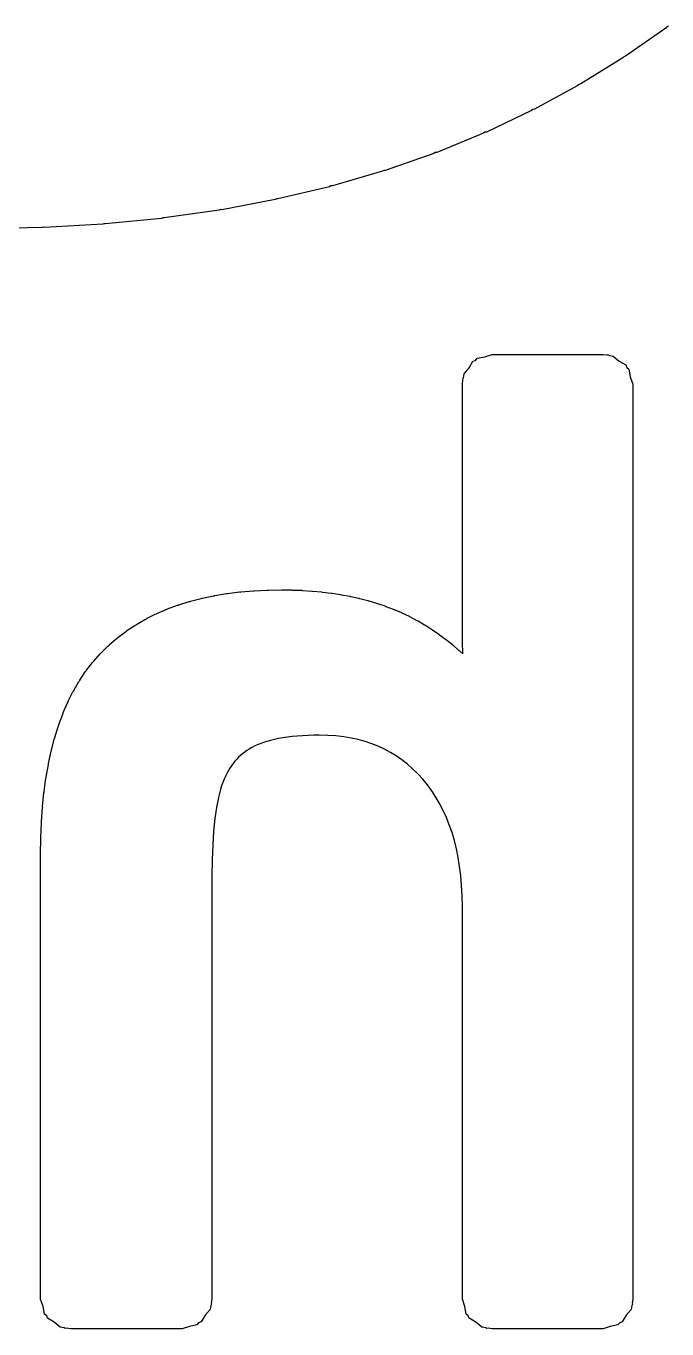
# Model space of a CAD drawing. Extents: x 0.85 to 7.08, y -8.11 to -2.46.
# Drawn here: x 5.6092 to 5.6727, y -6.8073 to -6.6783 of the extents above; entities that cross this region are included whole.
import ezdxf

# ---------------------------------------------------------------- set-up
doc = ezdxf.new("R2010")
doc.units = 0
doc.header["$MEASUREMENT"] = 0
doc.layers.add('BLACK', color=7, linetype='CONTINUOUS')

msp = doc.modelspace()

# ---------------------------------------------------------------- linework, layer by layer
at = {"layer": 'BLACK', "linetype": 'CONTINUOUS'}
for p, q in [((5.67265, -6.67838), (5.67254, -6.67851)), ((5.67281, -6.67831), (5.67265, -6.67838)), ((5.67254, -6.67851), (5.66856, -6.68129)), ((5.66828, -6.68147), (5.66413, -6.68403)), ((5.6684, -6.68135), (5.66828, -6.68147)), ((5.66856, -6.68129), (5.6684, -6.68135)), ((5.66385, -6.6842), (5.65954, -6.68653)), ((5.66397, -6.68408), (5.66385, -6.6842)), ((5.66413, -6.68403), (5.66397, -6.68408)), ((5.65925, -6.68668), (5.65478, -6.6888)), ((5.65938, -6.68657), (5.65925, -6.68668)), ((5.65954, -6.68653), (5.65938, -6.68657)), ((5.65478, -6.6888), (5.65462, -6.68883)), ((5.65449, -6.68892), (5.64986, -6.69082)), ((5.65462, -6.68883), (5.65449, -6.68892)), ((5.64957, -6.69093), (5.64477, -6.6926)), ((5.6497, -6.69084), (5.64957, -6.69093)), ((5.64986, -6.69082), (5.6497, -6.69084)), ((5.64449, -6.69269), (5.63953, -6.69413)), ((5.64462, -6.69261), (5.64449, -6.69269)), ((5.64477, -6.6926), (5.64462, -6.69261)), ((5.63925, -6.69421), (5.63414, -6.69543)), ((5.63938, -6.69414), (5.63925, -6.69421)), ((5.63953, -6.69413), (5.63938, -6.69414)), ((5.62832, -6.69654), (5.62288, -6.69731)), ((5.62845, -6.69648), (5.62832, -6.69654)), ((5.62859, -6.69649), (5.62845, -6.69648)), ((5.63386, -6.69549), (5.62859, -6.69649)), ((5.63399, -6.69543), (5.63386, -6.69549)), ((5.63414, -6.69543), (5.63399, -6.69543)), ((5.62263, -6.69735), (5.61703, -6.6979)), ((5.62275, -6.6973), (5.62263, -6.69735)), ((5.62288, -6.69731), (5.62275, -6.6973)), ((5.61079, -6.69826), (5.60487, -6.69837)), ((5.61091, -6.69823), (5.61079, -6.69826)), ((5.61102, -6.69825), (5.61091, -6.69823)), ((5.61679, -6.69792), (5.61102, -6.69825)), ((5.6169, -6.69788), (5.61679, -6.69792)), ((5.61703, -6.6979), (5.6169, -6.69788)), ((5.65307, -6.71216), (5.65345, -6.7115)), ((5.65345, -6.7115), (5.6537, -6.71141)), ((5.6537, -6.71141), (5.65387, -6.7112)), ((5.65387, -6.7112), (5.65463, -6.71107)), ((5.65463, -6.71107), (5.65535, -6.71081)), ((5.65535, -6.71081), (5.66633, -6.71081)), ((5.66633, -6.71081), (5.66672, -6.71087)), ((5.66672, -6.71087), (5.66685, -6.71085)), ((5.66685, -6.71085), (5.66696, -6.71092)), ((5.66696, -6.71092), (5.66734, -6.71098)), ((5.66734, -6.71098), (5.66793, -6.71148)), ((5.66793, -6.71148), (5.6686, -6.71186)), ((5.6686, -6.71186), (5.66869, -6.71211)), ((5.65244, -6.71325), (5.65251, -6.71313)), ((5.65246, -6.71338), (5.65244, -6.71325)), ((5.65251, -6.71313), (5.65257, -6.71275)), ((5.65257, -6.71275), (5.65307, -6.71216)), ((5.66869, -6.71211), (5.66889, -6.71228)), ((5.66889, -6.71228), (5.66902, -6.71304)), ((5.66902, -6.71304), (5.66929, -6.71376)), ((5.6524, -6.71376), (5.65246, -6.71338)), ((5.6524, -6.73732), (5.6524, -6.71376)), ((5.66929, -6.71376), (5.66929, -6.80434)), ((5.62544, -6.73527), (5.62548, -6.73524)), ((5.62548, -6.73524), (5.62654, -6.73497)), ((5.62654, -6.73497), (5.62663, -6.73496)), ((5.62663, -6.73496), (5.62667, -6.73494)), ((5.62667, -6.73494), (5.62777, -6.73471)), ((5.62777, -6.73471), (5.62786, -6.73471)), ((5.62786, -6.73471), (5.62789, -6.73469)), ((5.62789, -6.73469), (5.62904, -6.7345)), ((5.62904, -6.7345), (5.62912, -6.7345)), ((5.62912, -6.7345), (5.62916, -6.73448)), ((5.62916, -6.73448), (5.63034, -6.73433)), ((5.63034, -6.73433), (5.63042, -6.73434)), ((5.63042, -6.73434), (5.63046, -6.73432)), ((5.63046, -6.73432), (5.63169, -6.73422)), ((5.63169, -6.73422), (5.63176, -6.73422)), ((5.63176, -6.73422), (5.63179, -6.73421)), ((5.63179, -6.73421), (5.63307, -6.73415)), ((5.63307, -6.73415), (5.63314, -6.73416)), ((5.63314, -6.73416), (5.63317, -6.73414)), ((5.63317, -6.73414), (5.63449, -6.73412)), ((5.63449, -6.73412), (5.63455, -6.73413)), ((5.63455, -6.73413), (5.63457, -6.73412)), ((5.63457, -6.73412), (5.63552, -6.73413)), ((5.63552, -6.73413), (5.63557, -6.73414)), ((5.63557, -6.73414), (5.63559, -6.73414)), ((5.63559, -6.73414), (5.63652, -6.73417)), ((5.63652, -6.73417), (5.63657, -6.73418)), ((5.63657, -6.73418), (5.6366, -6.73418)), ((5.6366, -6.73418), (5.6375, -6.73424)), ((5.6375, -6.73424), (5.63755, -6.73425)), ((5.63755, -6.73425), (5.63758, -6.73424)), ((5.63758, -6.73424), (5.63846, -6.73433)), ((5.63846, -6.73433), (5.63852, -6.73434)), ((5.63852, -6.73434), (5.63855, -6.73434)), ((5.63855, -6.73434), (5.63941, -6.73444)), ((5.63941, -6.73444), (5.63947, -6.73446)), ((5.63947, -6.73446), (5.6395, -6.73446)), ((5.6395, -6.73446), (5.64034, -6.73459)), ((5.64034, -6.73459), (5.6404, -6.73461)), ((5.6404, -6.73461), (5.64044, -6.7346)), ((5.64044, -6.7346), (5.64126, -6.73476)), ((5.64126, -6.73476), (5.64132, -6.73478)), ((5.64132, -6.73478), (5.64135, -6.73478)), ((5.64135, -6.73478), (5.64215, -6.73496)), ((5.64215, -6.73496), (5.64222, -6.73498)), ((5.64222, -6.73498), (5.64225, -6.73498)), ((5.64225, -6.73498), (5.64303, -6.73518)), ((5.64303, -6.73518), (5.6431, -6.73521)), ((5.6431, -6.73521), (5.64313, -6.73521)), ((5.64313, -6.73521), (5.64389, -6.73544)), ((5.62112, -6.73697), (5.622, -6.73653)), ((5.622, -6.73653), (5.62211, -6.7365)), ((5.62211, -6.7365), (5.62215, -6.73646)), ((5.62215, -6.73646), (5.62307, -6.73606)), ((5.62307, -6.73606), (5.62318, -6.73604)), ((5.62318, -6.73604), (5.62322, -6.736)), ((5.62322, -6.736), (5.62419, -6.73565)), ((5.62419, -6.73565), (5.62429, -6.73563)), ((5.62429, -6.73563), (5.62433, -6.7356)), ((5.62433, -6.7356), (5.62534, -6.73528)), ((5.62534, -6.73528), (5.62544, -6.73527)), ((5.64389, -6.73544), (5.64396, -6.73547)), ((5.64396, -6.73547), (5.64399, -6.73547)), ((5.64399, -6.73547), (5.64473, -6.73572)), ((5.64473, -6.73572), (5.6448, -6.73576)), ((5.6448, -6.73576), (5.64484, -6.73576)), ((5.64484, -6.73576), (5.64556, -6.73603)), ((5.64556, -6.73603), (5.64562, -6.73607)), ((5.64562, -6.73607), (5.64566, -6.73608)), ((5.64566, -6.73608), (5.64636, -6.73637)), ((5.64636, -6.73637), (5.64643, -6.73642)), ((5.64643, -6.73642), (5.64647, -6.73642)), ((5.64647, -6.73642), (5.64714, -6.73674)), ((5.61919, -6.73816), (5.61998, -6.73764)), ((5.61998, -6.73764), (5.6201, -6.73759)), ((5.6201, -6.73759), (5.62013, -6.73754)), ((5.62013, -6.73754), (5.62097, -6.73706)), ((5.62097, -6.73706), (5.62108, -6.73702)), ((5.62108, -6.73702), (5.62112, -6.73697)), ((5.64714, -6.73674), (5.64721, -6.73679)), ((5.64721, -6.73679), (5.64725, -6.7368)), ((5.64725, -6.7368), (5.64791, -6.73714)), ((5.64791, -6.73714), (5.64798, -6.7372)), ((5.64798, -6.7372), (5.64802, -6.7372)), ((5.64802, -6.7372), (5.64865, -6.73757)), ((5.64865, -6.73757), (5.64871, -6.73762)), ((5.64871, -6.73762), (5.64875, -6.73763)), ((5.64875, -6.73763), (5.64936, -6.73802)), ((5.6524, -6.73733), (5.6524, -6.73732)), ((5.6524, -6.73734), (5.6524, -6.73733)), ((5.65241, -6.73922), (5.6524, -6.73734)), ((5.61744, -6.73957), (5.61814, -6.73896)), ((5.61814, -6.73896), (5.61826, -6.73889)), ((5.61826, -6.73889), (5.61829, -6.73884)), ((5.61829, -6.73884), (5.61904, -6.73827)), ((5.61904, -6.73827), (5.61915, -6.73821)), ((5.61915, -6.73821), (5.61919, -6.73816)), ((5.64936, -6.73802), (5.64942, -6.73807)), ((5.64942, -6.73807), (5.64946, -6.73808)), ((5.64946, -6.73808), (5.65006, -6.7385)), ((5.65006, -6.7385), (5.65012, -6.73855)), ((5.65012, -6.73855), (5.65015, -6.73856)), ((5.65015, -6.73856), (5.65074, -6.73901)), ((5.65074, -6.73901), (5.6508, -6.73906)), ((5.6508, -6.73906), (5.65083, -6.73907)), ((5.65083, -6.73907), (5.65141, -6.73954)), ((5.61653, -6.74047), (5.61662, -6.7404)), ((5.61662, -6.7404), (5.61665, -6.74035)), ((5.61665, -6.74035), (5.6173, -6.7397)), ((5.6173, -6.7397), (5.61741, -6.73962)), ((5.61741, -6.73962), (5.61744, -6.73957)), ((5.65141, -6.73954), (5.65146, -6.7396)), ((5.65146, -6.7396), (5.65149, -6.73961)), ((5.65149, -6.73961), (5.65206, -6.74011)), ((5.65206, -6.74011), (5.65211, -6.74017)), ((5.65211, -6.74017), (5.65214, -6.74018)), ((5.65214, -6.74018), (5.65244, -6.74046)), ((5.65242, -6.73923), (5.65241, -6.73922)), ((5.65241, -6.73927), (5.65242, -6.73923)), ((5.65244, -6.74046), (5.65241, -6.73927)), ((5.61519, -6.74208), (5.61577, -6.74133)), ((5.61577, -6.74133), (5.61588, -6.74123)), ((5.61588, -6.74123), (5.61591, -6.74117)), ((5.61591, -6.74117), (5.61653, -6.74047)), ((5.61453, -6.74305), (5.61507, -6.74224)), ((5.61507, -6.74224), (5.61517, -6.74214)), ((5.61517, -6.74214), (5.61519, -6.74208)), ((5.61338, -6.74515), (5.61384, -6.74423)), ((5.61384, -6.74423), (5.61392, -6.74413)), ((5.61392, -6.74413), (5.61393, -6.74407)), ((5.61393, -6.74407), (5.61443, -6.74321)), ((5.61443, -6.74321), (5.61452, -6.74311)), ((5.61452, -6.74311), (5.61453, -6.74305)), ((5.61289, -6.74628), (5.61331, -6.74531)), ((5.61331, -6.74531), (5.61338, -6.74521)), ((5.61338, -6.74521), (5.61338, -6.74515)), ((5.61245, -6.74746), (5.61283, -6.74643)), ((5.61283, -6.74643), (5.61289, -6.74633)), ((5.61289, -6.74633), (5.61289, -6.74628)), ((5.61206, -6.74869), (5.6124, -6.7476)), ((5.6124, -6.7476), (5.61245, -6.74751)), ((5.61245, -6.74751), (5.61245, -6.74746)), ((5.61172, -6.74997), (5.61203, -6.74882)), ((5.61203, -6.74882), (5.61207, -6.74874)), ((5.61207, -6.74874), (5.61206, -6.74869)), ((5.63238, -6.74936), (5.63208, -6.74948)), ((5.6327, -6.74925), (5.63238, -6.74936)), ((5.63304, -6.74914), (5.6327, -6.74925)), ((5.63341, -6.74903), (5.63304, -6.74914)), ((5.63379, -6.74894), (5.63341, -6.74903)), ((5.6342, -6.74885), (5.63379, -6.74894)), ((5.63463, -6.74878), (5.6342, -6.74885)), ((5.63509, -6.74871), (5.63463, -6.74878)), ((5.63556, -6.74865), (5.63509, -6.74871)), ((5.63606, -6.7486), (5.63556, -6.74865)), ((5.63658, -6.74856), (5.63606, -6.7486)), ((5.63712, -6.74853), (5.63658, -6.74856)), ((5.63768, -6.74852), (5.63712, -6.74853)), ((5.63824, -6.74851), (5.63768, -6.74852)), ((5.63908, -6.74853), (5.63824, -6.74851)), ((5.63988, -6.74858), (5.63908, -6.74853)), ((5.64065, -6.74867), (5.63988, -6.74858)), ((5.64138, -6.74879), (5.64065, -6.74867)), ((5.6421, -6.74895), (5.64138, -6.74879)), ((5.64278, -6.74914), (5.6421, -6.74895)), ((5.64344, -6.74936), (5.64278, -6.74914)), ((5.64408, -6.74961), (5.64344, -6.74936)), ((5.61143, -6.7513), (5.6117, -6.75009)), ((5.6117, -6.75009), (5.61173, -6.75001)), ((5.61173, -6.75001), (5.61172, -6.74997)), ((5.63025, -6.7507), (5.63006, -6.75089)), ((5.63044, -6.75052), (5.63025, -6.7507)), ((5.63064, -6.75035), (5.63044, -6.75052)), ((5.63085, -6.75018), (5.63064, -6.75035)), ((5.63107, -6.75003), (5.63085, -6.75018)), ((5.6313, -6.74988), (5.63107, -6.75003)), ((5.63155, -6.74974), (5.6313, -6.74988)), ((5.6318, -6.74961), (5.63155, -6.74974)), ((5.63208, -6.74948), (5.6318, -6.74961)), ((5.64469, -6.7499), (5.64408, -6.74961)), ((5.64528, -6.75022), (5.64469, -6.7499)), ((5.64586, -6.75057), (5.64528, -6.75022)), ((5.64642, -6.75096), (5.64586, -6.75057)), ((5.61119, -6.75267), (5.61141, -6.75141)), ((5.61141, -6.75141), (5.61144, -6.75133)), ((5.61144, -6.75133), (5.61143, -6.7513)), ((5.62939, -6.75177), (5.62924, -6.75202)), ((5.62955, -6.75153), (5.62939, -6.75177)), ((5.62971, -6.75131), (5.62955, -6.75153)), ((5.62988, -6.75109), (5.62971, -6.75131)), ((5.63006, -6.75089), (5.62988, -6.75109)), ((5.64696, -6.75138), (5.64642, -6.75096)), ((5.64748, -6.75184), (5.64696, -6.75138)), ((5.64799, -6.75234), (5.64748, -6.75184)), ((5.61099, -6.7541), (5.61117, -6.75278)), ((5.61117, -6.75278), (5.6112, -6.75271)), ((5.6112, -6.75271), (5.61119, -6.75267)), ((5.62869, -6.75319), (5.62857, -6.75352)), ((5.62882, -6.75287), (5.62869, -6.75319)), ((5.62895, -6.75257), (5.62882, -6.75287)), ((5.62909, -6.75229), (5.62895, -6.75257)), ((5.62924, -6.75202), (5.62909, -6.75229)), ((5.64848, -6.75287), (5.64799, -6.75234)), ((5.64894, -6.75343), (5.64848, -6.75287)), ((5.61084, -6.75557), (5.61098, -6.7542)), ((5.61098, -6.7542), (5.611, -6.75413)), ((5.611, -6.75413), (5.61099, -6.7541)), ((5.62835, -6.75428), (5.62825, -6.75469)), ((5.62846, -6.75388), (5.62835, -6.75428)), ((5.62857, -6.75352), (5.62846, -6.75388)), ((5.64937, -6.75402), (5.64894, -6.75343)), ((5.64978, -6.75463), (5.64937, -6.75402)), ((5.61073, -6.75709), (5.61083, -6.75566)), ((5.61083, -6.75566), (5.61085, -6.7556)), ((5.61085, -6.7556), (5.61084, -6.75557)), ((5.62806, -6.75567), (5.6279, -6.75677)), ((5.62825, -6.75469), (5.62806, -6.75567)), ((5.65015, -6.75528), (5.64978, -6.75463)), ((5.6505, -6.75595), (5.65015, -6.75528)), ((5.61074, -6.75712), (5.61073, -6.75709)), ((5.61073, -6.75718), (5.61074, -6.75712)), ((5.6279, -6.75677), (5.62777, -6.75801)), ((5.65082, -6.75665), (5.6505, -6.75595)), ((5.65111, -6.75737), (5.65082, -6.75665)), ((5.61067, -6.75867), (5.61073, -6.75718)), ((5.62777, -6.75801), (5.62768, -6.75937)), ((5.65138, -6.75813), (5.65111, -6.75737)), ((5.65161, -6.75893), (5.65138, -6.75813)), ((5.61065, -6.76029), (5.61067, -6.75875)), ((5.61068, -6.75869), (5.61067, -6.75867)), ((5.61067, -6.75875), (5.61068, -6.75869)), ((5.62768, -6.75937), (5.62762, -6.76085)), ((5.65181, -6.75975), (5.65161, -6.75893)), ((5.65199, -6.76061), (5.65181, -6.75975)), ((5.61065, -6.7603), (5.61065, -6.76029)), ((5.61065, -6.76033), (5.61065, -6.7603)), ((5.61065, -6.80434), (5.61065, -6.76033)), ((5.62762, -6.76085), (5.6276, -6.76248)), ((5.65213, -6.7615), (5.65199, -6.76061)), ((5.65225, -6.76242), (5.65213, -6.7615)), ((5.6276, -6.76248), (5.6276, -6.80434)), ((5.65233, -6.76338), (5.65225, -6.76242)), ((5.65238, -6.76437), (5.65233, -6.76338)), ((5.6524, -6.76542), (5.65238, -6.76437)), ((5.6524, -6.80434), (5.6524, -6.76542)), ((5.61091, -6.80506), (5.61065, -6.80434)), ((5.62756, -6.80485), (5.62749, -6.80496)), ((5.6276, -6.80434), (5.62753, -6.80472)), ((5.62753, -6.80472), (5.62756, -6.80485)), ((5.65266, -6.80506), (5.6524, -6.80434)), ((5.66924, -6.80485), (5.66918, -6.80496)), ((5.66929, -6.80434), (5.66922, -6.80472)), ((5.66922, -6.80472), (5.66924, -6.80485)), ((5.61104, -6.80581), (5.61091, -6.80506)), ((5.61125, -6.80598), (5.61104, -6.80581)), ((5.61134, -6.80623), (5.61125, -6.80598)), ((5.62693, -6.80593), (5.62655, -6.8066)), ((5.62742, -6.80535), (5.62693, -6.80593)), ((5.62749, -6.80496), (5.62742, -6.80535)), ((5.65279, -6.80581), (5.65266, -6.80506)), ((5.65299, -6.80598), (5.65279, -6.80581)), ((5.65309, -6.80623), (5.65299, -6.80598)), ((5.66862, -6.80593), (5.66823, -6.8066)), ((5.66911, -6.80535), (5.66862, -6.80593)), ((5.66918, -6.80496), (5.66911, -6.80535)), ((5.612, -6.80662), (5.61134, -6.80623)), ((5.61259, -6.80711), (5.612, -6.80662)), ((5.61297, -6.80718), (5.61259, -6.80711)), ((5.61309, -6.80724), (5.61297, -6.80718)), ((5.61322, -6.80722), (5.61309, -6.80724)), ((5.6136, -6.80729), (5.61322, -6.80722)), ((5.62465, -6.80729), (5.6136, -6.80729)), ((5.62537, -6.80703), (5.62465, -6.80729)), ((5.62612, -6.80689), (5.62537, -6.80703)), ((5.62629, -6.80669), (5.62612, -6.80689)), ((5.62655, -6.8066), (5.62629, -6.80669)), ((5.65375, -6.80662), (5.65309, -6.80623)), ((5.65434, -6.80711), (5.65375, -6.80662)), ((5.65472, -6.80718), (5.65434, -6.80711)), ((5.65484, -6.80724), (5.65472, -6.80718)), ((5.65496, -6.80722), (5.65484, -6.80724)), ((5.65535, -6.80729), (5.65496, -6.80722)), ((5.66633, -6.80729), (5.65535, -6.80729)), ((5.66705, -6.80703), (5.66633, -6.80729)), ((5.66781, -6.80689), (5.66705, -6.80703)), ((5.66798, -6.80669), (5.66781, -6.80689)), ((5.66823, -6.8066), (5.66798, -6.80669))]:
    msp.add_line(p, q, dxfattribs=at)

doc.saveas('drawing.dxf')
